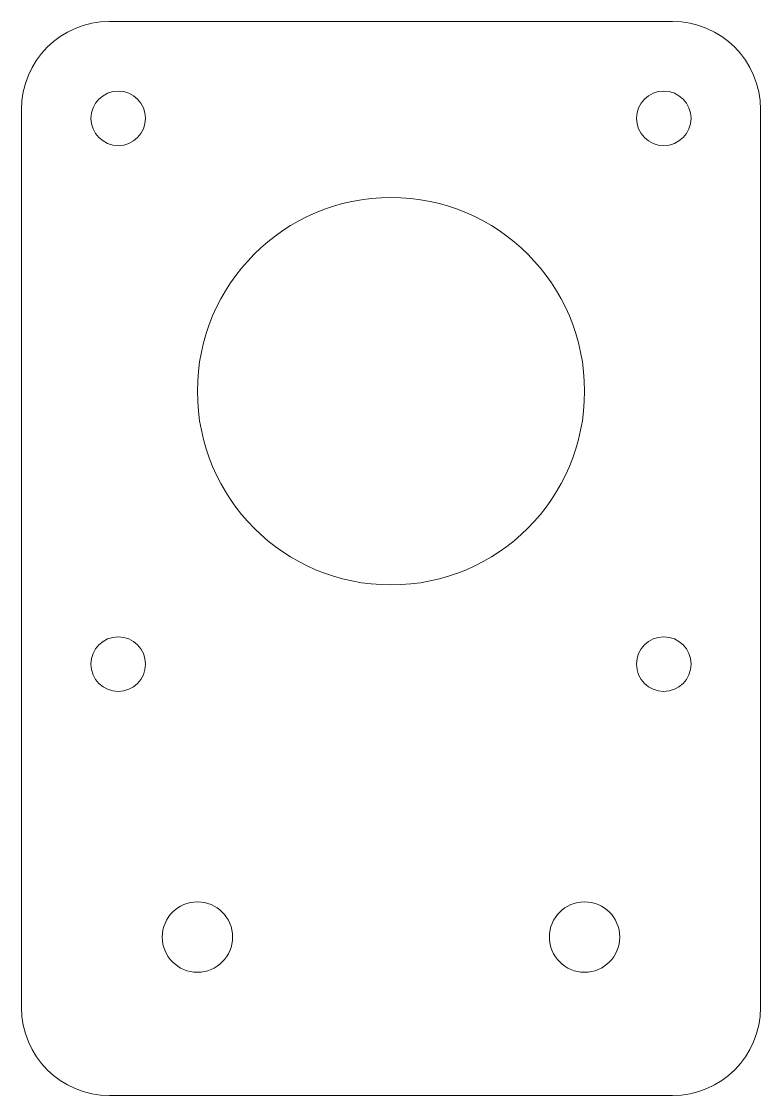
# Model space of a CAD drawing. Header units: millimetres. Extents: x 0 to 42, y 0 to 61.
import ezdxf

# ---------------------------------------------------------------- set-up
doc = ezdxf.new("R2010")
doc.units = ezdxf.units.MM

msp = doc.modelspace()

# ---------------------------------------------------------------- linework, layer by layer
at = {"color": 7, "linetype": 'Continuous', "lineweight": 15}
for p, q in [((37, 61), (5, 61)), ((0, 56), (0, 5)), ((42, 5), (42, 56)), ((5, 0), (37, 0))]:
    msp.add_line(p, q, dxfattribs=at)
for centre, radius in [((5.5, 55.5), 1.55), ((36.5, 55.5), 1.55), ((21, 40), 11), ((5.5, 24.5), 1.55), ((36.5, 24.5), 1.55), ((10, 9), 2), ((32, 9), 2)]:
    msp.add_circle(centre, radius, dxfattribs=at)
for centre, start, end in [((37, 56), 0, 90), ((5, 56), 90, 180), ((5, 5), 180, 270), ((37, 5), 270, 0)]:
    msp.add_arc(centre, 5, start, end, dxfattribs=at)

doc.saveas('drawing.dxf')
